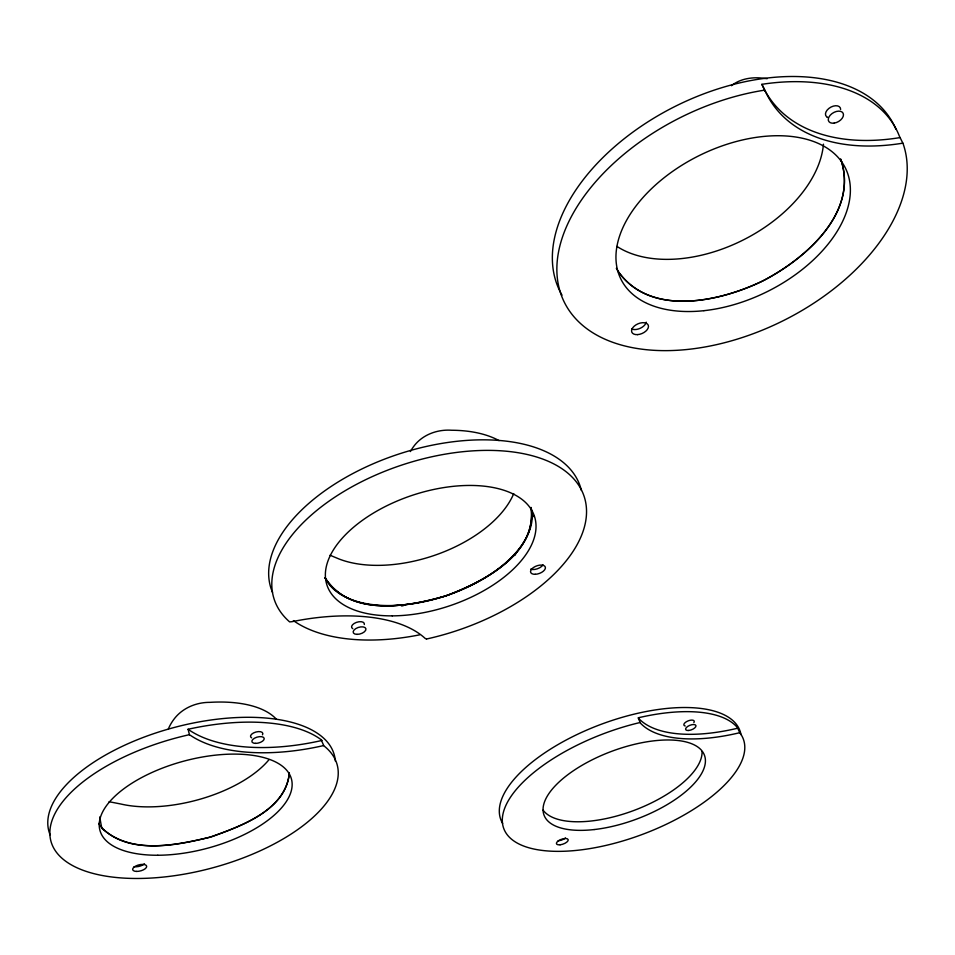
<?xml version="1.0" encoding="UTF-8"?>
<svg xmlns="http://www.w3.org/2000/svg" width="955" height="955" viewBox="0 0 955 955"><rect width="100%" height="100%" fill="white"/><g stroke="black" fill="none" stroke-linecap="round" stroke-linejoin="round"><path stroke-width="1.43" d="M168.235 729.262L169.369 726.683A48.801 41.65 -18.7 0 1 173.822 719.413C182.107 708.168 196.073 702.271 209.861 702.355A102.197 48.466 -14.6 0 1 276.473 719.342M731.435 85.711C740.603 78.358 753.041 76.758 764.382 78.37A128.627 81.068 -26.7 0 1 767.152 78.692M739.719 732.7L738.084 733.094A135.419 60.547 -22.6 0 1 640.495 723.198L638.119 717.838L639.838 717.432A127.707 54.149 -20.5 0 1 737.391 727.543L739.85 732.867A127.863 53.969 -20.5 0 1 641.509 834.73A127.863 53.969 -20.5 0 1 502.306 820.596A127.863 53.969 -20.5 0 1 639.432 722.672L639.91 722.565M737.881 728.152L736.245 728.546A135.24 60.738 -22.6 0 1 638.704 718.47M322.074 740.423L320.116 740.865A155.82 78.095 -16.5 0 1 189.114 729.99L188.075 729.274L190.164 728.808A147.894 67.662 -14.9 0 1 321.19 739.743L323.805 745.771A148.109 67.459 -14.9 0 1 238.332 859.715A148.109 67.459 -14.9 0 1 52.059 844.578A148.109 67.459 -14.9 0 1 188.875 734.801L190.487 735.386A156.059 77.88 -16.5 0 0 321.608 746.022L323.566 745.58M899.908 137.604L897.581 137.986A209.073 131.527 -33.8 0 1 762.639 85.962L761.899 84.327L764.43 83.945A186.87 114.099 -26.4 0 1 899.359 136.123L903.048 143.56A187.204 113.848 -26.4 0 1 746.953 335.957A187.204 113.848 -26.4 0 1 557.075 263.067A187.204 113.848 -26.4 0 1 764.119 90.224L765.54 91.752A209.479 131.289 -33.7 0 0 900.565 143.525L902.893 143.155M109.085 801.711L120.963 804.038A97.816 46.389 -14.6 0 0 268.892 759.81M330.036 555.225L338.953 558.95A107.652 59.747 -18.2 0 0 439.443 553.578A107.652 59.747 -18.2 0 0 513.73 493.616M325.106 577.906C350.7 617.634 409.707 606.807 447.859 595.18C484.054 581.308 537.355 553.721 531.064 507.427M761.899 84.327L764.812 90.128M616.333 268.283L616.811 269.322M841.068 160.034C858.497 214.171 803.824 260.13 760.932 281.856C718.005 302.114 648.875 316.964 617.396 270.313C649.866 317.967 720.81 301.661 764.275 280.173C806.104 258.113 859.285 211.831 840.603 158.864M531.267 508.346C536.233 555.452 481.881 582.634 444.755 596.23C407.319 606.998 349.566 616.87 325.094 577.739L325.44 578.444A108.882 58.577 -18.3 0 0 445.878 595.813A108.882 58.577 -18.3 0 0 531.565 509.827M188.075 729.274L189.448 734.67M50.102 834.825A147.703 67.853 -14.9 0 1 176.054 726.994A147.703 67.853 -14.9 0 1 335.3 760.956M144.48 863.809A7.21 3.152 -14.4 0 1 134.07 866.663M98.807 823.413A98.866 45.374 -14.9 0 0 100.191 826.003C126.86 855.596 174.992 845.366 209.181 837.451C239.932 826.672 285.772 810.807 289.353 772.905C286.118 809.816 241.878 825.705 212.046 836.604C177.033 845.509 131.42 855 101.887 828.331A45.374 8.822 71.5 0 1 99.857 816.871M251.595 737.833A6.363 3.044 -15.6 0 1 255.856 732.043A6.363 3.044 -15.6 0 1 262.506 734.789M271.387 589.522A162.804 87.693 -18.3 0 1 401.148 453.291A162.804 87.693 -18.3 0 1 581.38 490.464M272.509 592.398A162.804 87.693 -18.3 0 1 271.924 590.966M531.111 507.833A108.882 58.577 -18.3 0 1 531.35 508.824M533.726 515.581A110.517 59.461 -18.3 0 1 533.726 516.643M515.605 554.449A110.517 59.461 -18.3 0 1 514.578 555.535M403.165 605.78A110.517 59.461 -18.3 0 1 401.422 605.936M543.037 564.883A7.783 4.023 -20.1 0 1 530.634 569.144M419.591 634.848A163.042 87.478 -18.3 0 1 293.376 620.595M352.777 628.677A6.625 3.402 -17.1 0 1 356.37 622.409A6.625 3.402 -17.1 0 1 364.333 624.51M499.071 440.613A112.487 62.433 -18.2 0 0 451.667 430.251C437.318 429.213 422.182 434.728 413.575 446.606A54.125 44.252 -4.7 0 0 410.399 451.572M823.461 144.181A123.1 77.582 -26.7 0 1 742.107 240.529A123.1 77.582 -26.7 0 1 616.942 246.402M562.018 295.155A186.559 114.325 -26.4 0 1 676.128 105.898A186.559 114.325 -26.4 0 1 895.909 129.247M646.225 322.181A8.917 5.264 -23.4 0 1 640.339 328.245A8.917 5.264 -23.4 0 1 631.637 328.986M826.624 116.737A8.237 5.121 -29.8 0 1 830.981 107.067A8.237 5.121 -29.8 0 1 840.639 109.467M827.496 117.298A8.237 5.121 -29.8 0 1 826.887 116.952M502.652 823.425A127.564 54.304 -20.4 0 1 601.447 724.188A127.564 54.304 -20.4 0 1 740.996 734.598M565.503 837.941A6.219 2.555 -19.6 0 1 558.126 840.758M685.236 726.003A5.503 2.399 -21.4 0 1 684.998 722.756A5.503 2.399 -21.4 0 1 691.695 720.094A5.503 2.399 -21.4 0 1 693.867 722.577M702.056 751.597A85.401 36.338 -20.5 0 1 632.962 810.807A85.401 36.338 -20.5 0 1 543.085 810.127M426.479 639.026L425.082 638.346A154.053 75.254 -16.1 0 0 292.075 621.681L289.628 621.896A163.305 87.251 -18.4 0 1 380.377 473.071A163.305 87.251 -18.4 0 1 584.818 498.665A163.305 87.251 -18.4 0 1 426.479 639.026M136.458 871.426A7.222 3.14 -14.4 0 0 146.688 866.292A7.222 3.14 -14.4 0 0 135.849 865.982A7.222 3.14 -14.4 0 0 136.458 871.426M157.814 855.25A99.141 45.124 -15 0 0 291.478 779.161A99.141 45.124 -15 0 0 137.771 779.71A99.141 45.124 -15 0 0 157.814 855.25M255.486 743.384A6.363 3.032 -15.6 0 0 264.201 738.382A6.363 3.032 -15.6 0 0 254.436 738.227A6.363 3.032 -15.6 0 0 255.486 743.384M392.23 615.868A109.288 58.315 -18.4 0 0 534.86 517.658A109.288 58.315 -18.4 0 0 365.025 518.493A109.288 58.315 -18.4 0 0 392.23 615.868M535.23 574.301A7.795 4.011 -20.1 0 0 545.353 567.163A7.795 4.011 -20.1 0 0 533.356 567.592A7.795 4.011 -20.1 0 0 535.23 574.301M357.039 634.371A6.637 3.39 -17.1 0 0 365.92 628.748A6.637 3.39 -17.1 0 0 355.69 628.653A6.637 3.39 -17.1 0 0 357.039 634.371M637.57 334.62A8.929 5.253 -23.4 0 0 648.254 325.201A8.929 5.253 -23.4 0 0 634.239 326.144A8.929 5.253 -23.4 0 0 637.57 334.62M834.192 123.111A8.249 5.109 -29.7 0 0 843.122 113.251A8.249 5.109 -29.7 0 0 830.265 115.161A8.249 5.109 -29.7 0 0 834.192 123.111M703.907 310.685A125.236 76.054 -26.3 0 0 846.07 169.477A125.236 76.054 -26.3 0 0 649.496 190.666A125.236 76.054 -26.3 0 0 703.907 310.685M560.072 844.805A6.219 2.543 -19.6 0 0 568.177 839.612A6.219 2.543 -19.6 0 0 558.675 840.627A6.219 2.543 -19.6 0 0 560.072 844.805M688.71 730.48A5.515 2.399 -21.4 0 0 695.956 725.621A5.515 2.399 -21.4 0 0 687.684 726.433A5.515 2.399 -21.4 0 0 688.71 730.48M594.117 829.561A85.604 36.099 -20.5 0 0 704.611 755.703A85.604 36.099 -20.5 0 0 574.027 770.315A85.604 36.099 -20.5 0 0 594.117 829.561"/></g></svg>
